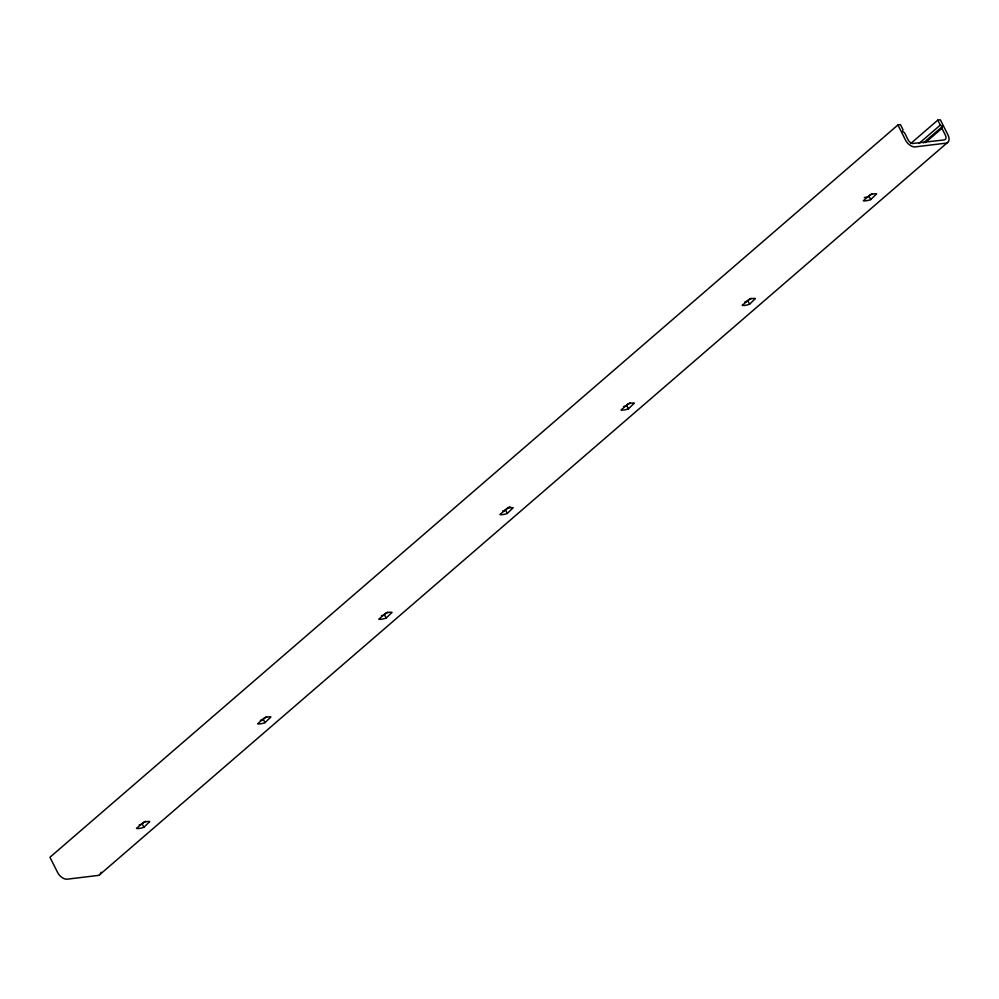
<?xml version="1.0" encoding="UTF-8"?>
<svg xmlns="http://www.w3.org/2000/svg" width="999" height="999" viewBox="0 0 999 999"><rect width="100%" height="100%" fill="white"/><g stroke="black" fill="none" stroke-linecap="round" stroke-linejoin="round"><path stroke-width="1.5" d="M925.386 142.595L941.92 128.322L942.394 126.548L940.296 125.087L937.799 120.13L910.638 143.594M941.92 128.322L945.391 135.215A5.057 3.097 49.2 0 1 944.13 139.947L912.362 143.519A5.057 3.097 49.2 0 1 908.079 139.748L904.607 132.855L902.509 131.393L902.984 129.62L900.486 124.663L897.926 124.975L49.95 857.267L57.542 872.352A8.854 5.42 49.2 0 0 60.24 876.023L60.802 876.523A6.643 4.058 49.2 0 0 63.199 878.196L63.811 878.521A8.854 5.42 49.2 0 0 67.32 879.17L97.79 875.474A8.854 5.42 49.2 0 0 100.275 874.1L100.512 873.663A6.643 4.058 49.2 0 0 101.024 872.214M919.03 143.444L940.296 125.087M923.501 142.869L942.394 126.548M139.186 824.949A13.399 4.033 -26.7 0 0 141.071 824.45L145.429 821.303M260.314 720.329A13.399 4.033 -26.7 0 0 262.213 719.842L266.571 716.683M381.456 615.721A13.399 4.033 -26.7 0 0 383.354 615.222L387.712 612.075M502.597 511.113A13.399 4.033 -26.7 0 0 504.483 510.614L509.915 506.543M623.738 406.493A13.399 4.033 -26.7 0 0 625.624 405.994L629.994 402.847M744.879 301.885A13.399 4.033 -26.7 0 0 746.765 301.386L751.123 298.239M864.322 197.565A13.399 4.033 -26.7 0 0 867.906 196.766L872.264 193.619M143.881 827.284L149.75 821.59A13.399 4.033 -26.7 0 0 143.544 822.339L136.488 828.433A13.399 4.033 -26.7 0 0 142.695 827.684L143.881 827.284L142.245 824.05M265.01 722.677L270.891 716.97A13.399 4.033 -26.7 0 0 264.685 717.732L257.63 723.825A13.399 4.033 -26.7 0 0 263.836 723.064L265.01 722.677L263.386 719.442M386.151 618.056L392.033 612.362A13.399 4.033 -26.7 0 0 385.826 613.111L378.771 619.205A13.399 4.033 -26.7 0 0 384.977 618.456L386.151 618.056L384.528 614.822M507.292 513.449L513.174 507.742A13.399 4.033 -26.7 0 0 506.968 508.503L499.912 514.597A13.399 4.033 -26.7 0 0 506.118 513.848L507.292 513.449L505.669 510.214M628.433 408.828L634.315 403.134A13.399 4.033 -26.7 0 0 628.109 403.883L621.053 409.977A13.399 4.033 -26.7 0 0 627.247 409.228L628.433 408.828L626.81 405.594M749.575 304.22L755.444 298.526A13.399 4.033 -26.7 0 0 749.25 299.275L742.182 305.369A13.399 4.033 -26.7 0 0 748.388 304.62L749.575 304.22L747.939 300.986M870.703 199.6L876.585 193.906A13.399 4.033 -26.7 0 0 870.379 194.655L863.323 200.749A13.399 4.033 -26.7 0 0 869.53 200L870.703 199.6L869.08 196.366M99.6 874.762L947.576 142.47M937.799 120.13L940.371 119.818L947.951 134.902A8.854 5.42 49.2 0 1 949.05 138.774L949.025 139.348A6.643 4.058 49.2 0 1 948.488 141.371L948.251 141.808A8.854 5.42 49.2 0 1 945.753 143.182L915.296 146.878A8.854 5.42 49.2 0 1 911.787 146.229L911.175 145.904A6.643 4.058 49.2 0 1 908.778 144.231L908.203 143.731A8.854 5.42 49.2 0 1 905.506 140.06L897.926 124.975"/></g></svg>
